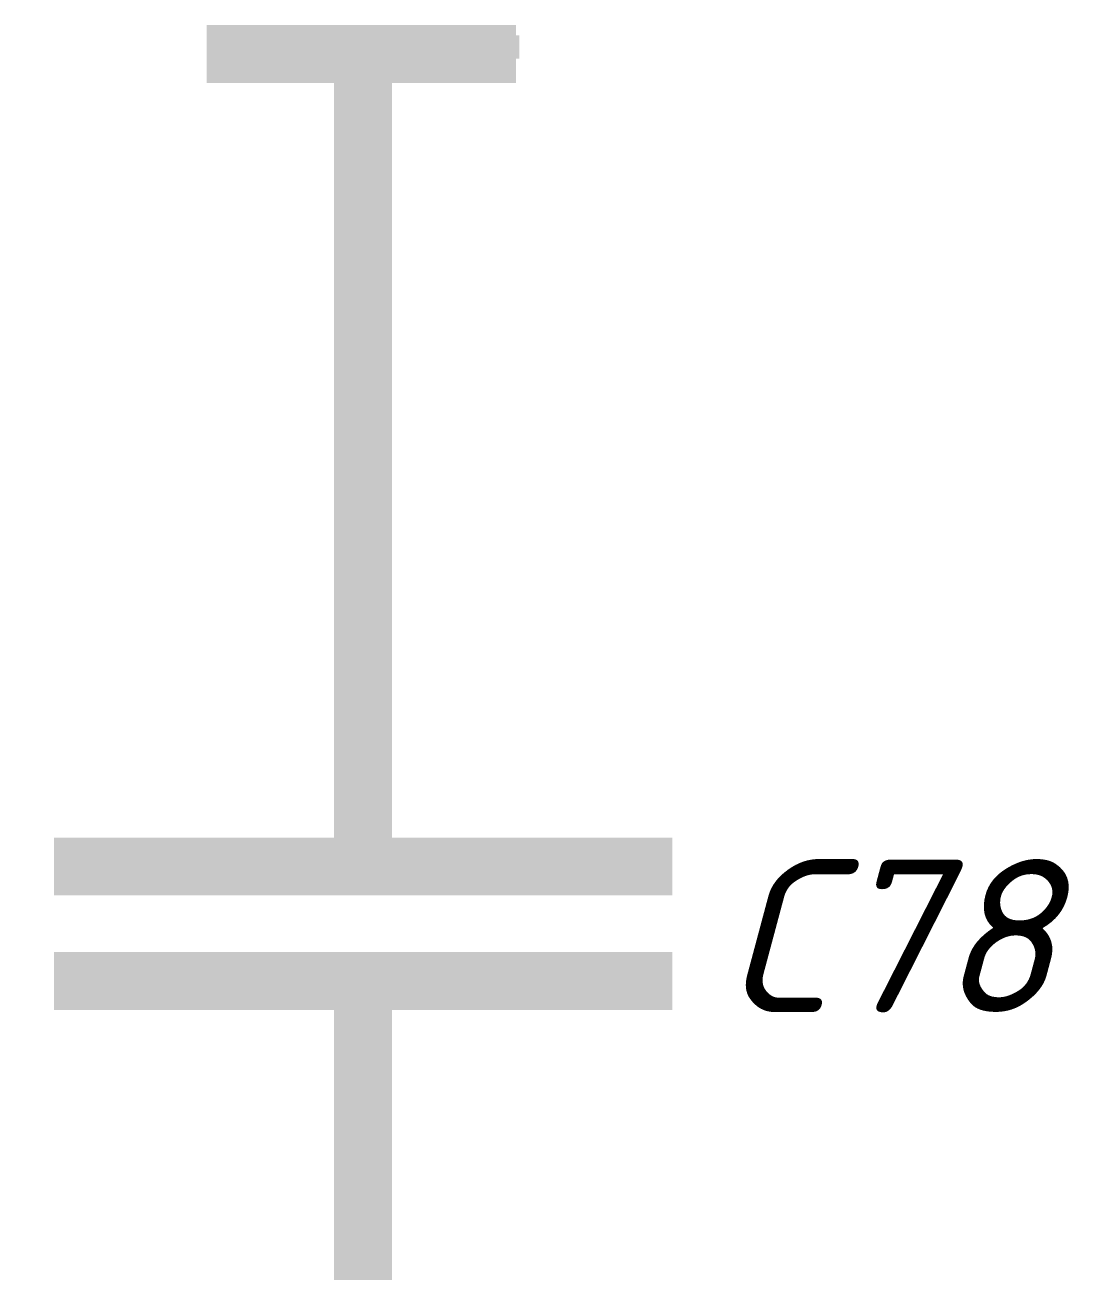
# Model space of a CAD drawing. Header units: inches. Extents: x 0 to 841, y 0 to 594.
# Drawn here: x 783.13 to 796.69, y 271.73 to 287.85 of the extents above; entities that cross this region are included whole.
import ezdxf

# ---------------------------------------------------------------- set-up
doc = ezdxf.new("R2010")
doc.units = ezdxf.units.IN
doc.layers.add('Sheet', color=255, linetype='Continuous')
doc.styles.get("Standard").update_dxf_attribs({"font": 'isocpeui.ttf'})

msp = doc.modelspace()

# ---------------------------------------------------------------- linework, layer by layer
at = {"layer": 'Sheet'}
for points in [[(789.482, 287.477, 0.749, 0.749, 0), (785.484, 287.477, 0.749, 0.749, 0)], [(787.506, 282.491, 0.749, 0.749, 0), (787.506, 287.477, 0.749, 0.749, 0)], [(785.484, 287.567, 0.3, 0.3, 0), (789.527, 287.567, 0.3, 0.3, 0)], [(787.506, 282.491, 0.3, 0.3, 0), (787.506, 287.567, 0.3, 0.3, 0)], [(787.506, 282.491, 0.749, 0.749, 0), (787.506, 276.966, 0.749, 0.749, 0)], [(787.506, 277.461, 0.3, 0.3, 0), (787.506, 282.491, 0.3, 0.3, 0)], [(791.503, 276.966, 0.749, 0.749, 0), (783.508, 276.966, 0.749, 0.749, 0)], [(791.503, 275.484, 0.749, 0.749, 0), (783.508, 275.484, 0.749, 0.749, 0)], [(787.506, 275.484, 0.749, 0.749, 0), (787.506, 269.959, 0.749, 0.749, 0)], [(787.506, 274.99, 0.3, 0.3, 0), (787.506, 269.959, 0.3, 0.3, 0)]]:
    msp.add_lwpolyline(points, format="xyseb", dxfattribs=at)

# ---------------------------------------------------------------- texts
msp.add_text('C78', height=1.9764, dxfattribs=at).set_placement((792.132, 275.08))

doc.saveas('drawing.dxf')
